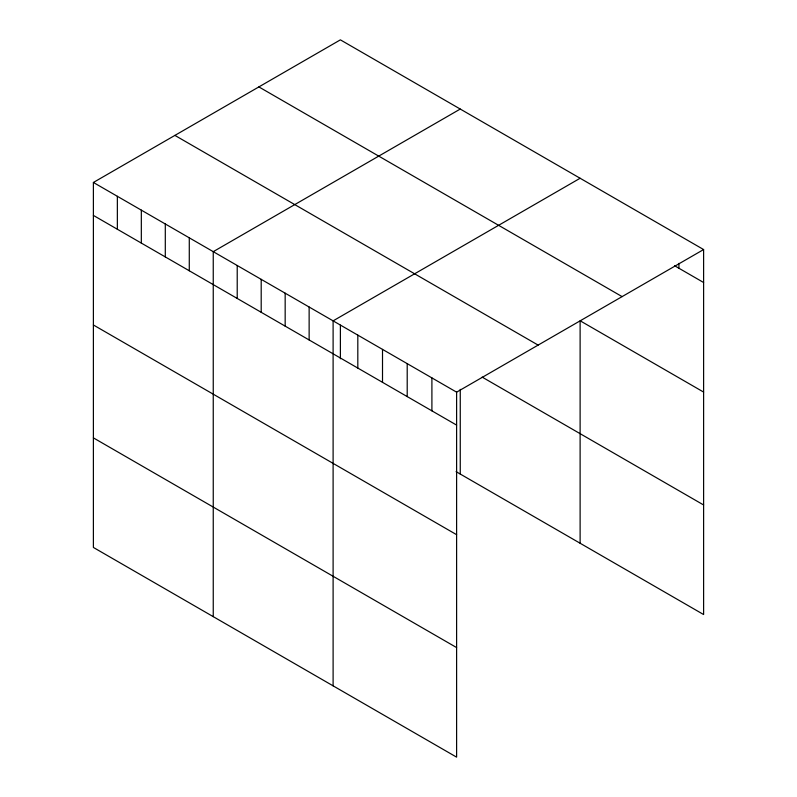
<?xml version="1.0" encoding="UTF-8"?>
<svg xmlns="http://www.w3.org/2000/svg" width="797" height="797" viewBox="0 0 797 797"><rect width="100%" height="100%" fill="white"/><g stroke="black" fill="none" stroke-linecap="round" stroke-linejoin="round"><path stroke-width="1.2" d="M93.388 182.463L456.611 392.164L456.611 757.15L93.388 547.449L93.388 182.463L340.389 39.85L703.612 249.551L703.612 614.537L456.083 471.635M460.258 109.05L213.247 251.663L213.247 616.649M580.116 178.259L333.106 320.862L333.106 685.848M456.611 392.164L703.612 249.551M674.621 265.76L703.612 282.507M258.876 86.913L622.098 296.614M703.612 392.074L580.116 320.773L580.116 543.245M174.902 135.4L538.124 345.101M482.145 377.101L703.612 504.969M93.388 215.409L456.611 425.11M93.388 324.977L456.611 534.687M93.388 437.872L456.611 647.582M678.914 263.359L678.914 268.24M460.258 389.364L460.258 474.036M431.904 377.908L431.904 410.853M407.207 363.641L407.207 396.597M382.51 349.385L382.51 382.331M357.813 335.129L357.813 368.075M340.389 325.146L340.389 358.77M309.136 307.024L309.136 339.97M285.167 293.186L285.167 326.132M261.197 279.339L261.197 312.294M237.217 265.501L237.217 298.447M189.278 237.825L189.278 270.771M165.298 223.977L165.298 256.933M141.328 210.139L141.328 243.085M117.358 196.301L117.358 229.247"/></g></svg>
